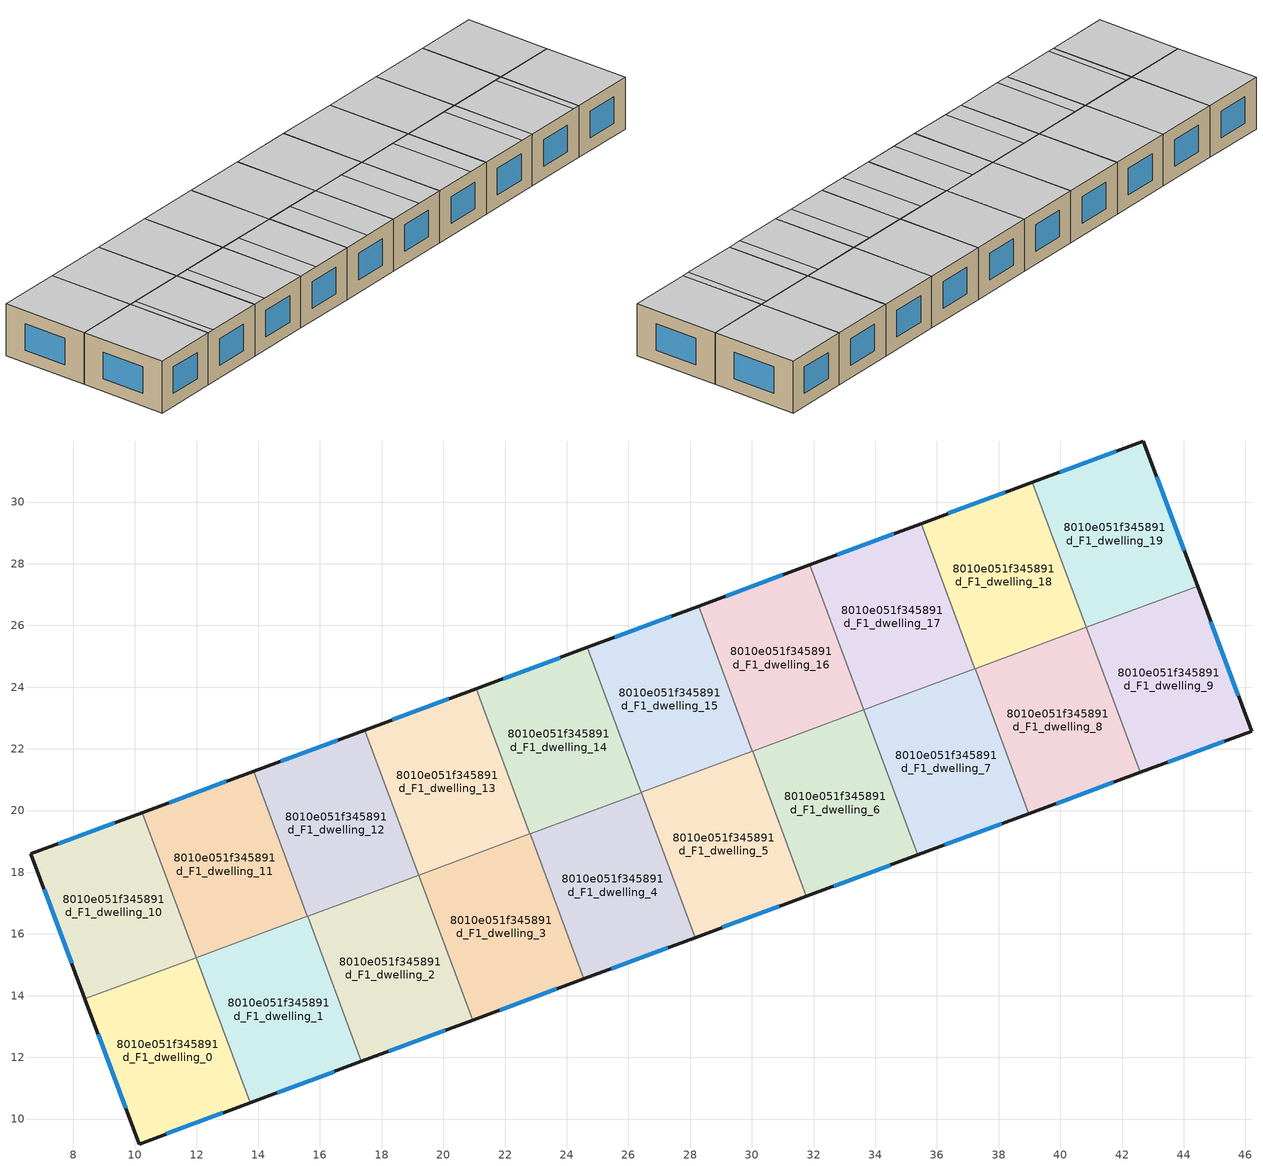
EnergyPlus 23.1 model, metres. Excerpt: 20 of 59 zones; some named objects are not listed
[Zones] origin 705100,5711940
8010e051f345891d_F1_dwelling_0
 floor to 8010e051f345891d_F0_dwelling_0 (EU_floor_Construction): 11.99,15.23 13.74,10.53 10.14,9.19 8.38,13.89 z3
 wall outside (EU_wall_Construction): 8.38,13.89 10.14,9.19 13.74,10.53 z3:6
 wall to 8010e051f345891d_F1_dwelling_1 (EU_wall_Construction): 13.74,10.53 11.99,15.23 z3:6
 wall to 8010e051f345891d_F1_dwelling_10 (EU_wall_Construction): 11.99,15.23 8.38,13.89 z3:6
 window (EU_Window_Construction): 11.02,9.52 12.86,10.2 / 8.81,12.74 9.71,10.34 z3.73:5.27
 ceiling to 8010e051f345891d_F2_dwelling_0 (EU_floor_Construction): 13.74,10.53 11.99,15.23 8.38,13.89 10.14,9.19 z6
8010e051f345891d_F1_dwelling_1
 floor to 8010e051f345891d_F0_dwelling_1 (EU_floor_Construction): 15.6,16.57 17.34,11.87 13.74,10.53 11.99,15.23 z3
 wall outside (EU_wall_Construction): 13.74,10.53 17.34,11.87 z3:6
 wall to 8010e051f345891d_F1_dwelling_2 (EU_wall_Construction): 17.34,11.87 15.6,16.57 z3:6
 wall to 8010e051f345891d_F1_dwelling_11 (EU_wall_Construction): 15.59,16.57 11.99,15.23 z3:6
 window (EU_Window_Construction): 14.62,10.86 16.46,11.54 z3.73:5.27
 ceiling to 8010e051f345891d_F2_dwelling_1 (EU_floor_Construction): 17.34,11.87 15.6,16.57 12.39,15.38 14.14,10.68 z6
 ceiling to 8010e051f345891d_F2_dwelling_0 (EU_floor_Construction): 14.14,10.68 12.39,15.38 11.99,15.23 13.74,10.53 z6
8010e051f345891d_F1_dwelling_10
 floor to 8010e051f345891d_F0_dwelling_10 (EU_floor_Construction): 10.24,19.93 11.99,15.23 8.38,13.89 6.63,18.59 z3
 wall outside (EU_wall_Construction): 10.24,19.93 6.63,18.59 8.38,13.89 z3:6
 wall to 8010e051f345891d_F1_dwelling_11 (EU_wall_Construction): 11.99,15.23 10.24,19.93 z3:6
 window (EU_Window_Construction): 7.06,17.44 7.95,15.04 / 9.36,19.6 7.51,18.92 z3.73:5.27
 ceiling to 8010e051f345891d_F2_dwelling_9 (EU_floor_Construction): 11.99,15.23 10.24,19.93 6.63,18.59 8.38,13.89 z6
8010e051f345891d_F1_dwelling_11
 floor to 8010e051f345891d_F0_dwelling_11 (EU_floor_Construction): 13.85,21.27 15.59,16.57 11.99,15.23 10.24,19.93 z3
 wall outside (EU_wall_Construction): 13.85,21.27 10.24,19.93 z3:6
 wall to 8010e051f345891d_F1_dwelling_12 (EU_wall_Construction): 15.59,16.57 13.85,21.27 z3:6
 window (EU_Window_Construction): 12.96,20.94 11.12,20.26 z3.73:5.27
 ceiling to 8010e051f345891d_F2_dwelling_10 (EU_floor_Construction): 15.59,16.57 13.85,21.27 10.24,19.93 11.99,15.23 z6
8010e051f345891d_F1_dwelling_12
 floor to 8010e051f345891d_F0_dwelling_12 (EU_floor_Construction): 17.45,22.61 19.2,17.91 15.59,16.57 13.85,21.27 z3
 wall outside (EU_wall_Construction): 17.45,22.61 13.85,21.27 z3:6
 wall to 8010e051f345891d_F1_dwelling_13 (EU_wall_Construction): 19.2,17.91 17.45,22.61 z3:6
 wall to 8010e051f345891d_F1_dwelling_2 (EU_wall_Construction): 15.6,16.57 19.2,17.91 z3:6
 window (EU_Window_Construction): 16.57,22.28 14.73,21.6 z3.73:5.27
 ceiling to 8010e051f345891d_F2_dwelling_11 (EU_floor_Construction): 19.2,17.91 17.45,22.61 13.85,21.27 15.59,16.57 z6
8010e051f345891d_F1_dwelling_13
 floor to 8010e051f345891d_F0_dwelling_13 (EU_floor_Construction): 21.06,23.95 22.81,19.25 19.2,17.91 17.45,22.61 z3
 wall outside (EU_wall_Construction): 21.06,23.95 17.45,22.61 z3:6
 wall to 8010e051f345891d_F1_dwelling_14 (EU_wall_Construction): 22.81,19.25 21.06,23.95 z3:6
 wall to 8010e051f345891d_F1_dwelling_3 (EU_wall_Construction): 19.21,17.91 22.81,19.25 z3:6
 window (EU_Window_Construction): 20.18,23.62 18.34,22.94 z3.73:5.27
 ceiling to 8010e051f345891d_F2_dwelling_12 (EU_floor_Construction): 22.81,19.25 21.06,23.95 17.45,22.61 19.2,17.91 z6
8010e051f345891d_F1_dwelling_14
 floor to 8010e051f345891d_F0_dwelling_14 (EU_floor_Construction): 24.67,25.29 26.41,20.58 22.81,19.25 21.06,23.95 z3
 wall outside (EU_wall_Construction): 24.67,25.29 21.06,23.95 z3:6
 wall to 8010e051f345891d_F1_dwelling_15 (EU_wall_Construction): 26.41,20.58 24.67,25.29 z3:6
 wall to 8010e051f345891d_F1_dwelling_4 (EU_wall_Construction): 22.81,19.25 26.41,20.58 z3:6
 window (EU_Window_Construction): 23.78,24.96 21.94,24.28 z3.73:5.27
 ceiling to 8010e051f345891d_F2_dwelling_13 (EU_floor_Construction): 26.41,20.58 24.67,25.29 21.06,23.95 22.81,19.25 z6
8010e051f345891d_F1_dwelling_15
 floor to 8010e051f345891d_F0_dwelling_15 (EU_floor_Construction): 28.27,26.63 30.02,21.92 26.41,20.58 24.67,25.29 z3
 wall outside (EU_wall_Construction): 28.27,26.63 24.67,25.29 z3:6
 wall to 8010e051f345891d_F1_dwelling_16 (EU_wall_Construction): 30.02,21.92 28.27,26.63 z3:6
 wall to 8010e051f345891d_F1_dwelling_5 (EU_wall_Construction): 26.42,20.59 30.02,21.92 z3:6
 window (EU_Window_Construction): 27.39,26.3 25.55,25.61 z3.73:5.27
 ceiling to 8010e051f345891d_F2_dwelling_14 (EU_floor_Construction): 30.02,21.92 28.27,26.63 24.67,25.29 26.41,20.58 z6
8010e051f345891d_F1_dwelling_16
 floor to 8010e051f345891d_F0_dwelling_16 (EU_floor_Construction): 31.88,27.96 33.62,23.26 30.02,21.92 28.27,26.63 z3
 wall outside (EU_wall_Construction): 31.88,27.96 28.27,26.63 z3:6
 wall to 8010e051f345891d_F1_dwelling_17 (EU_wall_Construction): 33.62,23.26 31.88,27.96 z3:6
 wall to 8010e051f345891d_F1_dwelling_6 (EU_wall_Construction): 30.03,21.92 33.62,23.26 z3:6
 window (EU_Window_Construction): 31,27.64 29.15,26.95 z3.73:5.27
 ceiling to 8010e051f345891d_F2_dwelling_15 (EU_floor_Construction): 33.62,23.26 31.88,27.96 28.27,26.63 30.02,21.92 z6
8010e051f345891d_F1_dwelling_17
 floor to 8010e051f345891d_F0_dwelling_17 (EU_floor_Construction): 35.48,29.3 37.23,24.6 33.62,23.26 31.88,27.96 z3
 wall outside (EU_wall_Construction): 35.48,29.3 31.88,27.96 z3:6
 wall to 8010e051f345891d_F1_dwelling_18 (EU_wall_Construction): 37.23,24.6 35.48,29.3 z3:6
 wall to 8010e051f345891d_F1_dwelling_7 (EU_wall_Construction): 33.63,23.26 37.23,24.6 z3:6
 window (EU_Window_Construction): 34.6,28.98 32.76,28.29 z3.73:5.27
 ceiling to 8010e051f345891d_F2_dwelling_16 (EU_floor_Construction): 37.23,24.6 35.48,29.3 31.88,27.96 33.62,23.26 z6
8010e051f345891d_F1_dwelling_18
 floor to 8010e051f345891d_F0_dwelling_18 (EU_floor_Construction): 39.09,30.64 40.84,25.94 37.23,24.6 35.48,29.3 z3
 wall outside (EU_wall_Construction): 39.09,30.64 35.48,29.3 z3:6
 wall to 8010e051f345891d_F1_dwelling_19 (EU_wall_Construction): 40.84,25.94 39.09,30.64 z3:6
 wall to 8010e051f345891d_F1_dwelling_8 (EU_wall_Construction): 37.24,24.6 40.84,25.94 z3:6
 window (EU_Window_Construction): 38.21,30.31 36.37,29.63 z3.73:5.27
 ceiling to 8010e051f345891d_F2_dwelling_17 (EU_floor_Construction): 40.84,25.94 39.09,30.64 35.48,29.3 37.23,24.6 z6
8010e051f345891d_F1_dwelling_19
 floor to 8010e051f345891d_F0_dwelling_19 (EU_floor_Construction): 42.69,31.98 44.45,27.28 40.84,25.94 39.09,30.64 z3
 wall outside (EU_wall_Construction): 44.45,27.28 42.69,31.98 39.09,30.64 z3:6
 wall to 8010e051f345891d_F1_dwelling_9 (EU_wall_Construction): 40.84,25.94 44.45,27.28 z3:6
 window (EU_Window_Construction): 44.02,28.43 43.12,30.83 / 41.81,31.65 39.97,30.97 z3.73:5.27
 ceiling to 8010e051f345891d_F2_dwelling_18 (EU_floor_Construction): 44.45,27.28 42.69,31.98 39.09,30.64 40.84,25.94 z6
8010e051f345891d_F1_dwelling_2
 floor to 8010e051f345891d_F0_dwelling_2 (EU_floor_Construction): 19.21,17.91 20.95,13.21 17.34,11.87 15.6,16.57 z3
 wall outside (EU_wall_Construction): 17.34,11.87 20.95,13.21 z3:6
 wall to 8010e051f345891d_F1_dwelling_3 (EU_wall_Construction): 20.95,13.21 19.21,17.91 z3:6
 window (EU_Window_Construction): 18.23,12.19 20.07,12.88 z3.73:5.27
 ceiling to 8010e051f345891d_F2_dwelling_2 (EU_floor_Construction): 20.95,13.21 19.21,17.91 16.4,16.87 18.15,12.16 z6
 ceiling to 8010e051f345891d_F2_dwelling_1 (EU_floor_Construction): 18.15,12.16 16.4,16.87 15.6,16.57 17.34,11.87 z6
8010e051f345891d_F1_dwelling_3
 floor to 8010e051f345891d_F0_dwelling_3 (EU_floor_Construction): 22.81,19.25 24.56,14.54 20.95,13.21 19.21,17.91 z3
 wall outside (EU_wall_Construction): 20.95,13.21 24.56,14.54 z3:6
 wall to 8010e051f345891d_F1_dwelling_4 (EU_wall_Construction): 24.56,14.54 22.81,19.25 z3:6
 window (EU_Window_Construction): 21.83,13.53 23.68,14.22 z3.73:5.27
 ceiling adiabatic (EU_roof_Construction): 24.56,14.54 22.81,19.25 20.41,18.36 22.15,13.65 z6
 ceiling to 8010e051f345891d_F2_dwelling_2 (EU_floor_Construction): 22.15,13.65 20.41,18.35 19.21,17.91 20.95,13.21 z6
8010e051f345891d_F1_dwelling_4
 floor to 8010e051f345891d_F0_dwelling_4 (EU_floor_Construction): 26.42,20.59 28.16,15.88 24.56,14.54 22.81,19.25 z3
 wall outside (EU_wall_Construction): 24.56,14.54 28.16,15.88 z3:6
 wall to 8010e051f345891d_F1_dwelling_5 (EU_wall_Construction): 28.16,15.88 26.42,20.59 z3:6
 window (EU_Window_Construction): 25.44,14.87 27.28,15.56 z3.73:5.27
 ceiling to 8010e051f345891d_F2_dwelling_4 (EU_floor_Construction): 28.16,15.88 26.42,20.59 24.42,19.84 26.16,15.14 z6
 ceiling adiabatic (EU_roof_Construction): 26.16,15.14 24.42,19.84 22.81,19.25 24.56,14.54 z6
8010e051f345891d_F1_dwelling_5
 floor to 8010e051f345891d_F0_dwelling_5 (EU_floor_Construction): 30.03,21.92 31.77,17.22 28.16,15.88 26.42,20.59 z3
 wall outside (EU_wall_Construction): 28.16,15.88 31.77,17.22 z3:6
 wall to 8010e051f345891d_F1_dwelling_6 (EU_wall_Construction): 31.77,17.22 30.03,21.92 z3:6
 window (EU_Window_Construction): 29.05,16.21 30.89,16.89 z3.73:5.27
 ceiling to 8010e051f345891d_F2_dwelling_5 (EU_floor_Construction): 31.77,17.22 30.03,21.92 28.42,21.33 30.17,16.63 z6
 ceiling to 8010e051f345891d_F2_dwelling_4 (EU_floor_Construction): 30.17,16.63 28.42,21.33 26.42,20.59 28.16,15.88 z6
8010e051f345891d_F1_dwelling_6
 floor to 8010e051f345891d_F0_dwelling_6 (EU_floor_Construction): 33.63,23.26 35.38,18.56 31.77,17.22 30.03,21.92 z3
 wall outside (EU_wall_Construction): 31.77,17.22 35.38,18.56 z3:6
 wall to 8010e051f345891d_F1_dwelling_7 (EU_wall_Construction): 35.38,18.56 33.63,23.26 z3:6
 window (EU_Window_Construction): 32.65,17.55 34.49,18.23 z3.73:5.27
 ceiling to 8010e051f345891d_F2_dwelling_6 (EU_floor_Construction): 35.38,18.56 33.63,23.26 32.43,22.82 34.18,18.11 z6
 ceiling to 8010e051f345891d_F2_dwelling_5 (EU_floor_Construction): 34.18,18.11 32.43,22.82 30.03,21.92 31.77,17.22 z6
8010e051f345891d_F1_dwelling_7
 floor to 8010e051f345891d_F0_dwelling_7 (EU_floor_Construction): 37.24,24.6 38.98,19.9 35.38,18.56 33.63,23.26 z3
 wall outside (EU_wall_Construction): 35.38,18.56 38.98,19.9 z3:6
 wall to 8010e051f345891d_F1_dwelling_8 (EU_wall_Construction): 38.98,19.9 37.24,24.6 z3:6
 window (EU_Window_Construction): 36.26,18.89 38.1,19.57 z3.73:5.27
 ceiling to 8010e051f345891d_F2_dwelling_7 (EU_floor_Construction): 38.98,19.9 37.24,24.6 36.44,24.3 38.18,19.6 z6
 ceiling to 8010e051f345891d_F2_dwelling_6 (EU_floor_Construction): 38.18,19.6 36.44,24.3 33.63,23.26 35.38,18.56 z6
8010e051f345891d_F1_dwelling_8
 floor to 8010e051f345891d_F0_dwelling_8 (EU_floor_Construction): 40.84,25.94 42.59,21.24 38.98,19.9 37.24,24.6 z3
 wall outside (EU_wall_Construction): 38.98,19.9 42.59,21.24 z3:6
 wall to 8010e051f345891d_F1_dwelling_9 (EU_wall_Construction): 42.59,21.24 40.84,25.94 z3:6
 window (EU_Window_Construction): 39.87,20.23 41.71,20.91 z3.73:5.27
 ceiling to 8010e051f345891d_F2_dwelling_8 (EU_floor_Construction): 42.59,21.24 40.84,25.94 40.44,25.79 42.19,21.09 z6
 ceiling to 8010e051f345891d_F2_dwelling_7 (EU_floor_Construction): 42.19,21.09 40.44,25.79 37.24,24.6 38.98,19.9 z6
8010e051f345891d_F1_dwelling_9
 floor to 8010e051f345891d_F0_dwelling_9 (EU_floor_Construction): 44.45,27.28 46.2,22.58 42.59,21.24 40.84,25.94 z3
 wall outside (EU_wall_Construction): 42.59,21.24 46.2,22.58 44.45,27.28 z3:6
 window (EU_Window_Construction): 45.77,23.73 44.88,26.13 / 43.47,21.57 45.32,22.25 z3.73:5.27
 ceiling to 8010e051f345891d_F2_dwelling_8 (EU_floor_Construction): 46.2,22.58 44.45,27.28 40.84,25.94 42.59,21.24 z6
[Building]
EU S2 Campaign: North Axis=0; Terrain=City; Solar Distribution=FullExterior
[Site:Location]
London: Latitude=51.5; Longitude=-0.5; Time Zone=0; Elevation=25
[SizingPeriod:WeatherFileDays]
AnnualSizingPeriod: Begin Month=1; Begin Day of Month=1; End Month=12; End Day of Month=31; Day of Week for Start Day=Monday; Use Weather File Daylight Saving Period=No; Use Weather File Rain and Snow Indicators=No
[MATERIAL]
EU_InternalMass_Material: Roughness=MediumRough; Thickness=0.1; Conductivity=1; Density=1800; Specific Heat=900; Thermal Absorptance=0.9; Solar Absorptance=0.7; Visible Absorptance=0.7
[MATERIAL:NOMASS] Roughness=MediumRough; Thermal Absorptance=0.9; Solar Absorptance=0.7; Visible Absorptance=0.7
Name | Thermal Resistance
EU_wall_NoMass | 0.50783
EU_roof_NoMass | 0.465511
EU_floor_NoMass | 2.03132
[WINDOWMATERIAL:SIMPLEGLAZINGSYSTEM]
EU_Window_SimpleGlazing: UFactor=4.38586; Solar Heat Gain Coefficient=0.85; Visible Transmittance=0.85
[CONSTRUCTION]
EU_wall_Construction: EU_wall_NoMass
EU_roof_Construction: EU_roof_NoMass
EU_floor_Construction: EU_floor_NoMass
EU_InternalMass_Construction: EU_InternalMass_Material
EU_Window_Construction: EU_Window_SimpleGlazing
[ZONE] Type=1; Multiplier=1; Ceiling Height=autocalculate; Floor Area=autocalculate; Part of Total Floor Area=Yes
Name | Volume
8010e051f345891d_F1_dwelling_0; 8010e051f345891d_F1_dwelling_10; 8010e051f345891d_F1_dwelling_16 | 57.9031
8010e051f345891d_F1_dwelling_1 | 57.8979
8010e051f345891d_F1_dwelling_11; 8010e051f345891d_F1_dwelling_15 | 57.9155
8010e051f345891d_F1_dwelling_12; 8010e051f345891d_F1_dwelling_14 | 57.8965
8010e051f345891d_F1_dwelling_13 | 57.9016
8010e051f345891d_F1_dwelling_17 | 57.9097
8010e051f345891d_F1_dwelling_18; 8010e051f345891d_F1_dwelling_9 | 57.9009
8010e051f345891d_F1_dwelling_19 | 57.9038
8010e051f345891d_F1_dwelling_2; 8010e051f345891d_F1_dwelling_8 | 57.8994
8010e051f345891d_F1_dwelling_3; 8010e051f345891d_F1_dwelling_6 | 57.8936
8010e051f345891d_F1_dwelling_4 | 57.8914
8010e051f345891d_F1_dwelling_5 | 57.9075
8010e051f345891d_F1_dwelling_7 | 57.8987
[INTERNALMASS] Construction=EU_InternalMass_Construction
Name | Zone or ZoneList | Surface Area
8010e051f345891d_F1_dwelling_0_EU_InternalMass | 8010e051f345891d_F1_dwelling_0 | 19.3013
8010e051f345891d_F1_dwelling_1_EU_InternalMass | 8010e051f345891d_F1_dwelling_1 | 19.2995
8010e051f345891d_F1_dwelling_2_EU_InternalMass | 8010e051f345891d_F1_dwelling_2 | 19.2995
8010e051f345891d_F1_dwelling_3_EU_InternalMass | 8010e051f345891d_F1_dwelling_3 | 19.2978
8010e051f345891d_F1_dwelling_4_EU_InternalMass | 8010e051f345891d_F1_dwelling_4 | 19.2969
8010e051f345891d_F1_dwelling_5_EU_InternalMass | 8010e051f345891d_F1_dwelling_5 | 19.3025
8010e051f345891d_F1_dwelling_6_EU_InternalMass | 8010e051f345891d_F1_dwelling_6 | 19.2978
8010e051f345891d_F1_dwelling_7_EU_InternalMass | 8010e051f345891d_F1_dwelling_7 | 19.2995
8010e051f345891d_F1_dwelling_8_EU_InternalMass | 8010e051f345891d_F1_dwelling_8 | 19.2995
8010e051f345891d_F1_dwelling_9_EU_InternalMass | 8010e051f345891d_F1_dwelling_9 | 19.3003
8010e051f345891d_F1_dwelling_10_EU_InternalMass | 8010e051f345891d_F1_dwelling_10 | 19.3013
8010e051f345891d_F1_dwelling_11_EU_InternalMass | 8010e051f345891d_F1_dwelling_11 | 19.3052
8010e051f345891d_F1_dwelling_12_EU_InternalMass | 8010e051f345891d_F1_dwelling_12 | 19.2988
8010e051f345891d_F1_dwelling_13_EU_InternalMass | 8010e051f345891d_F1_dwelling_13 | 19.3005
8010e051f345891d_F1_dwelling_14_EU_InternalMass | 8010e051f345891d_F1_dwelling_14 | 19.2988
8010e051f345891d_F1_dwelling_15_EU_InternalMass | 8010e051f345891d_F1_dwelling_15 | 19.3052
8010e051f345891d_F1_dwelling_16_EU_InternalMass | 8010e051f345891d_F1_dwelling_16 | 19.3005
8010e051f345891d_F1_dwelling_17_EU_InternalMass | 8010e051f345891d_F1_dwelling_17 | 19.3035
8010e051f345891d_F1_dwelling_18_EU_InternalMass | 8010e051f345891d_F1_dwelling_18 | 19.3005
8010e051f345891d_F1_dwelling_19_EU_InternalMass | 8010e051f345891d_F1_dwelling_19 | 19.3013
[OTHEREQUIPMENT] Fuel Type=Electricity; Design Level Calculation Method=Watts/Area; Power per Zone Floor Area=1; Fraction Latent=0; Fraction Radiant=0; Fraction Lost=0; Carbon Dioxide Generation Rate=0; EndUse Subcategory=EU_Step8_InternalGains
Name | Zone or ZoneList or Space or SpaceList | Schedule
EU_Step8_InternalGain_8010e051f345891d_F1_dwelling_0_f000 | 8010e051f345891d_F1_dwelling_0 | EU_Step8_GainSchedule_8010e051f345891d_F1_dwelling_0_f000
EU_Step8_InternalGain_8010e051f345891d_F1_dwelling_1_f000 | 8010e051f345891d_F1_dwelling_1 | EU_Step8_GainSchedule_8010e051f345891d_F1_dwelling_1_f000
EU_Step8_InternalGain_8010e051f345891d_F1_dwelling_2_f000 | 8010e051f345891d_F1_dwelling_2 | EU_Step8_GainSchedule_8010e051f345891d_F1_dwelling_2_f000
EU_Step8_InternalGain_8010e051f345891d_F1_dwelling_3_f000 | 8010e051f345891d_F1_dwelling_3 | EU_Step8_GainSchedule_8010e051f345891d_F1_dwelling_3_f000
EU_Step8_InternalGain_8010e051f345891d_F1_dwelling_4_f000 | 8010e051f345891d_F1_dwelling_4 | EU_Step8_GainSchedule_8010e051f345891d_F1_dwelling_4_f000
EU_Step8_InternalGain_8010e051f345891d_F1_dwelling_5_f000 | 8010e051f345891d_F1_dwelling_5 | EU_Step8_GainSchedule_8010e051f345891d_F1_dwelling_5_f000
EU_Step8_InternalGain_8010e051f345891d_F1_dwelling_6_f000 | 8010e051f345891d_F1_dwelling_6 | EU_Step8_GainSchedule_8010e051f345891d_F1_dwelling_6_f000
EU_Step8_InternalGain_8010e051f345891d_F1_dwelling_7_f000 | 8010e051f345891d_F1_dwelling_7 | EU_Step8_GainSchedule_8010e051f345891d_F1_dwelling_7_f000
EU_Step8_InternalGain_8010e051f345891d_F1_dwelling_8_f000 | 8010e051f345891d_F1_dwelling_8 | EU_Step8_GainSchedule_8010e051f345891d_F1_dwelling_8_f000
EU_Step8_InternalGain_8010e051f345891d_F1_dwelling_9_f000 | 8010e051f345891d_F1_dwelling_9 | EU_Step8_GainSchedule_8010e051f345891d_F1_dwelling_9_f000
EU_Step8_InternalGain_8010e051f345891d_F1_dwelling_10_f000 | 8010e051f345891d_F1_dwelling_10 | EU_Step8_GainSchedule_8010e051f345891d_F1_dwelling_10_f000
EU_Step8_InternalGain_8010e051f345891d_F1_dwelling_11_f000 | 8010e051f345891d_F1_dwelling_11 | EU_Step8_GainSchedule_8010e051f345891d_F1_dwelling_11_f000
EU_Step8_InternalGain_8010e051f345891d_F1_dwelling_12_f000 | 8010e051f345891d_F1_dwelling_12 | EU_Step8_GainSchedule_8010e051f345891d_F1_dwelling_12_f000
EU_Step8_InternalGain_8010e051f345891d_F1_dwelling_13_f000 | 8010e051f345891d_F1_dwelling_13 | EU_Step8_GainSchedule_8010e051f345891d_F1_dwelling_13_f000
EU_Step8_InternalGain_8010e051f345891d_F1_dwelling_14_f000 | 8010e051f345891d_F1_dwelling_14 | EU_Step8_GainSchedule_8010e051f345891d_F1_dwelling_14_f000
EU_Step8_InternalGain_8010e051f345891d_F1_dwelling_15_f000 | 8010e051f345891d_F1_dwelling_15 | EU_Step8_GainSchedule_8010e051f345891d_F1_dwelling_15_f000
EU_Step8_InternalGain_8010e051f345891d_F1_dwelling_16_f000 | 8010e051f345891d_F1_dwelling_16 | EU_Step8_GainSchedule_8010e051f345891d_F1_dwelling_16_f000
EU_Step8_InternalGain_8010e051f345891d_F1_dwelling_17_f000 | 8010e051f345891d_F1_dwelling_17 | EU_Step8_GainSchedule_8010e051f345891d_F1_dwelling_17_f000
EU_Step8_InternalGain_8010e051f345891d_F1_dwelling_18_f000 | 8010e051f345891d_F1_dwelling_18 | EU_Step8_GainSchedule_8010e051f345891d_F1_dwelling_18_f000
EU_Step8_InternalGain_8010e051f345891d_F1_dwelling_19_f000 | 8010e051f345891d_F1_dwelling_19 | EU_Step8_GainSchedule_8010e051f345891d_F1_dwelling_19_f000
[ZONEVENTILATION:DESIGNFLOWRATE] Schedule=EU_AlwaysOn; Design Flow Rate Calculation Method=AirChanges/Hour; Air Changes per Hour=0.537044; Ventilation Type=Natural; Fan Pressure Rise=0; Fan Total Efficiency=1; Constant Term Coefficient=1; Temperature Term Coefficient=0; Velocity Term Coefficient=0; Velocity Squared Term Coefficient=0; Minimum Indoor Temperature=-100; Maximum Indoor Temperature=100; Delta Temperature=-100; Minimum Outdoor Temperature=-100; Maximum Outdoor Temperature=100; Maximum Wind Speed=40
Name | Zone or ZoneList or Space or SpaceList
EU_ConstantAir_8010e051f345891d_F1_dwelling_0 | 8010e051f345891d_F1_dwelling_0
EU_ConstantAir_8010e051f345891d_F1_dwelling_1 | 8010e051f345891d_F1_dwelling_1
EU_ConstantAir_8010e051f345891d_F1_dwelling_2 | 8010e051f345891d_F1_dwelling_2
EU_ConstantAir_8010e051f345891d_F1_dwelling_3 | 8010e051f345891d_F1_dwelling_3
EU_ConstantAir_8010e051f345891d_F1_dwelling_4 | 8010e051f345891d_F1_dwelling_4
EU_ConstantAir_8010e051f345891d_F1_dwelling_5 | 8010e051f345891d_F1_dwelling_5
EU_ConstantAir_8010e051f345891d_F1_dwelling_6 | 8010e051f345891d_F1_dwelling_6
EU_ConstantAir_8010e051f345891d_F1_dwelling_7 | 8010e051f345891d_F1_dwelling_7
EU_ConstantAir_8010e051f345891d_F1_dwelling_8 | 8010e051f345891d_F1_dwelling_8
EU_ConstantAir_8010e051f345891d_F1_dwelling_9 | 8010e051f345891d_F1_dwelling_9
EU_ConstantAir_8010e051f345891d_F1_dwelling_10 | 8010e051f345891d_F1_dwelling_10
EU_ConstantAir_8010e051f345891d_F1_dwelling_11 | 8010e051f345891d_F1_dwelling_11
EU_ConstantAir_8010e051f345891d_F1_dwelling_12 | 8010e051f345891d_F1_dwelling_12
EU_ConstantAir_8010e051f345891d_F1_dwelling_13 | 8010e051f345891d_F1_dwelling_13
EU_ConstantAir_8010e051f345891d_F1_dwelling_14 | 8010e051f345891d_F1_dwelling_14
EU_ConstantAir_8010e051f345891d_F1_dwelling_15 | 8010e051f345891d_F1_dwelling_15
EU_ConstantAir_8010e051f345891d_F1_dwelling_16 | 8010e051f345891d_F1_dwelling_16
EU_ConstantAir_8010e051f345891d_F1_dwelling_17 | 8010e051f345891d_F1_dwelling_17
EU_ConstantAir_8010e051f345891d_F1_dwelling_18 | 8010e051f345891d_F1_dwelling_18
EU_ConstantAir_8010e051f345891d_F1_dwelling_19 | 8010e051f345891d_F1_dwelling_19
[HVACTEMPLATE:ZONE:IDEALLOADSAIRSYSTEM] System Availability Schedule=EU_AlwaysOn; Maximum Heating Supply Air Temperature=50; Minimum Cooling Supply Air Temperature=13; Maximum Heating Supply Air Humidity Ratio=0.0156; Minimum Cooling Supply Air Humidity Ratio=0.0077; Heating Limit=NoLimit; Cooling Limit=NoLimit; Heating Availability Schedule=EU_AlwaysOn; Cooling Availability Schedule=EU_CoolingOff; Dehumidification Control Type=ConstantSensibleHeatRatio; Cooling Sensible Heat Ratio=0.7; Dehumidification Setpoint=60; Humidification Control Type=None; Humidification Setpoint=30; Outdoor Air Method=None; Outdoor Air Flow Rate per Person=0.00944; Outdoor Air Flow Rate per Zone Floor Area=0; Outdoor Air Flow Rate per Zone=0; Demand Controlled Ventilation Type=None; Outdoor Air Economizer Type=NoEconomizer; Heat Recovery Type=None; Sensible Heat Recovery Effectiveness=0.7; Latent Heat Recovery Effectiveness=0.65
Name | Template Thermostat
8010e051f345891d_F1_dwelling_0 | EU_HeatOnly_8010e051f345891d_F1_dwelling_0
8010e051f345891d_F1_dwelling_1 | EU_HeatOnly_8010e051f345891d_F1_dwelling_1
8010e051f345891d_F1_dwelling_2 | EU_HeatOnly_8010e051f345891d_F1_dwelling_2
8010e051f345891d_F1_dwelling_3 | EU_HeatOnly_8010e051f345891d_F1_dwelling_3
8010e051f345891d_F1_dwelling_4 | EU_HeatOnly_8010e051f345891d_F1_dwelling_4
8010e051f345891d_F1_dwelling_5 | EU_HeatOnly_8010e051f345891d_F1_dwelling_5
8010e051f345891d_F1_dwelling_6 | EU_HeatOnly_8010e051f345891d_F1_dwelling_6
8010e051f345891d_F1_dwelling_7 | EU_HeatOnly_8010e051f345891d_F1_dwelling_7
8010e051f345891d_F1_dwelling_8 | EU_HeatOnly_8010e051f345891d_F1_dwelling_8
8010e051f345891d_F1_dwelling_9 | EU_HeatOnly_8010e051f345891d_F1_dwelling_9
8010e051f345891d_F1_dwelling_10 | EU_HeatOnly_8010e051f345891d_F1_dwelling_10
8010e051f345891d_F1_dwelling_11 | EU_HeatOnly_8010e051f345891d_F1_dwelling_11
8010e051f345891d_F1_dwelling_12 | EU_HeatOnly_8010e051f345891d_F1_dwelling_12
8010e051f345891d_F1_dwelling_13 | EU_HeatOnly_8010e051f345891d_F1_dwelling_13
8010e051f345891d_F1_dwelling_14 | EU_HeatOnly_8010e051f345891d_F1_dwelling_14
8010e051f345891d_F1_dwelling_15 | EU_HeatOnly_8010e051f345891d_F1_dwelling_15
8010e051f345891d_F1_dwelling_16 | EU_HeatOnly_8010e051f345891d_F1_dwelling_16
8010e051f345891d_F1_dwelling_17 | EU_HeatOnly_8010e051f345891d_F1_dwelling_17
8010e051f345891d_F1_dwelling_18 | EU_HeatOnly_8010e051f345891d_F1_dwelling_18
8010e051f345891d_F1_dwelling_19 | EU_HeatOnly_8010e051f345891d_F1_dwelling_19
[SIZING:ZONE] Zone Cooling Design Supply Air Temperature Input Method=SupplyAirTemperature; Zone Cooling Design Supply Air Temperature=13; Zone Heating Design Supply Air Temperature Input Method=SupplyAirTemperature; Zone Heating Design Supply Air Temperature=50; Zone Cooling Design Supply Air Humidity Ratio=0.008; Zone Heating Design Supply Air Humidity Ratio=0.008; Cooling Design Air Flow Method=DesignDay; Cooling Design Air Flow Rate=0; Cooling Minimum Air Flow per Zone Floor Area=0.000762; Cooling Minimum Air Flow=0; Cooling Minimum Air Flow Fraction=0.2; Heating Design Air Flow Method=DesignDay; Heating Design Air Flow Rate=0; Heating Maximum Air Flow per Zone Floor Area=0.002032; Heating Maximum Air Flow=0.141576; Heating Maximum Air Flow Fraction=0.3; Account for Dedicated Outdoor Air System=No; Dedicated Outdoor Air System Control Strategy=NeutralSupplyAir; Dedicated Outdoor Air Low Setpoint Temperature for Design=autosize; Dedicated Outdoor Air High Setpoint Temperature for Design=autosize; Zone Load Sizing Method=Sensible Load Only No Latent Load; Zone Latent Cooling Design Supply Air Humidity Ratio Input Method=HumidityRatioDifference; Zone Cooling Design Supply Air Humidity Ratio Difference=0.005; Zone Latent Heating Design Supply Air Humidity Ratio Input Method=HumidityRatioDifference; Zone Humidification Design Supply Air Humidity Ratio Difference=0.005
8010e051f345891d_F1_dwelling_0; 8010e051f345891d_F1_dwelling_1; 8010e051f345891d_F1_dwelling_2; 8010e051f345891d_F1_dwelling_3; 8010e051f345891d_F1_dwelling_4; 8010e051f345891d_F1_dwelling_5; 8010e051f345891d_F1_dwelling_6; 8010e051f345891d_F1_dwelling_7; 8010e051f345891d_F1_dwelling_8; 8010e051f345891d_F1_dwelling_9; 8010e051f345891d_F1_dwelling_10; 8010e051f345891d_F1_dwelling_11; 8010e051f345891d_F1_dwelling_12; 8010e051f345891d_F1_dwelling_13; 8010e051f345891d_F1_dwelling_14; 8010e051f345891d_F1_dwelling_15; 8010e051f345891d_F1_dwelling_16; 8010e051f345891d_F1_dwelling_17; 8010e051f345891d_F1_dwelling_18; 8010e051f345891d_F1_dwelling_19
[SCHEDULE:CONSTANT]
Name | Hourly Value
EU_AlwaysOn | 1
EU_CoolingOff | 0
[SCHEDULE:FILE] Column Number=1; Rows to Skip at Top=0; Number of Hours of Data=8760; Column Separator=Comma; Interpolate to Timestep=No; Minutes per Item=60; Adjust Schedule for Daylight Savings=Yes
Name | File
EU_Step8_GainSchedule_8010e051f345891d_F1_dwelling_0_f000 | ../../schedules/8010e051f345891d/8010e051f345891d_F1_dwelling_0_f000_gain.csv
EU_Step8_GainSchedule_8010e051f345891d_F1_dwelling_1_f000 | ../../schedules/8010e051f345891d/8010e051f345891d_F1_dwelling_1_f000_gain.csv
EU_Step8_GainSchedule_8010e051f345891d_F1_dwelling_2_f000 | ../../schedules/8010e051f345891d/8010e051f345891d_F1_dwelling_2_f000_gain.csv
EU_Step8_GainSchedule_8010e051f345891d_F1_dwelling_3_f000 | ../../schedules/8010e051f345891d/8010e051f345891d_F1_dwelling_3_f000_gain.csv
EU_Step8_GainSchedule_8010e051f345891d_F1_dwelling_4_f000 | ../../schedules/8010e051f345891d/8010e051f345891d_F1_dwelling_4_f000_gain.csv
EU_Step8_GainSchedule_8010e051f345891d_F1_dwelling_5_f000 | ../../schedules/8010e051f345891d/8010e051f345891d_F1_dwelling_5_f000_gain.csv
EU_Step8_GainSchedule_8010e051f345891d_F1_dwelling_6_f000 | ../../schedules/8010e051f345891d/8010e051f345891d_F1_dwelling_6_f000_gain.csv
EU_Step8_GainSchedule_8010e051f345891d_F1_dwelling_7_f000 | ../../schedules/8010e051f345891d/8010e051f345891d_F1_dwelling_7_f000_gain.csv
EU_Step8_GainSchedule_8010e051f345891d_F1_dwelling_8_f000 | ../../schedules/8010e051f345891d/8010e051f345891d_F1_dwelling_8_f000_gain.csv
EU_Step8_GainSchedule_8010e051f345891d_F1_dwelling_9_f000 | ../../schedules/8010e051f345891d/8010e051f345891d_F1_dwelling_9_f000_gain.csv
EU_Step8_GainSchedule_8010e051f345891d_F1_dwelling_10_f000 | ../../schedules/8010e051f345891d/8010e051f345891d_F1_dwelling_10_f000_gain.csv
EU_Step8_GainSchedule_8010e051f345891d_F1_dwelling_11_f000 | ../../schedules/8010e051f345891d/8010e051f345891d_F1_dwelling_11_f000_gain.csv
EU_Step8_GainSchedule_8010e051f345891d_F1_dwelling_12_f000 | ../../schedules/8010e051f345891d/8010e051f345891d_F1_dwelling_12_f000_gain.csv
EU_Step8_GainSchedule_8010e051f345891d_F1_dwelling_13_f000 | ../../schedules/8010e051f345891d/8010e051f345891d_F1_dwelling_13_f000_gain.csv
EU_Step8_GainSchedule_8010e051f345891d_F1_dwelling_14_f000 | ../../schedules/8010e051f345891d/8010e051f345891d_F1_dwelling_14_f000_gain.csv
EU_Step8_GainSchedule_8010e051f345891d_F1_dwelling_15_f000 | ../../schedules/8010e051f345891d/8010e051f345891d_F1_dwelling_15_f000_gain.csv
EU_Step8_GainSchedule_8010e051f345891d_F1_dwelling_16_f000 | ../../schedules/8010e051f345891d/8010e051f345891d_F1_dwelling_16_f000_gain.csv
EU_Step8_GainSchedule_8010e051f345891d_F1_dwelling_17_f000 | ../../schedules/8010e051f345891d/8010e051f345891d_F1_dwelling_17_f000_gain.csv
EU_Step8_GainSchedule_8010e051f345891d_F1_dwelling_18_f000 | ../../schedules/8010e051f345891d/8010e051f345891d_F1_dwelling_18_f000_gain.csv
EU_Step8_GainSchedule_8010e051f345891d_F1_dwelling_19_f000 | ../../schedules/8010e051f345891d/8010e051f345891d_F1_dwelling_19_f000_gain.csv
